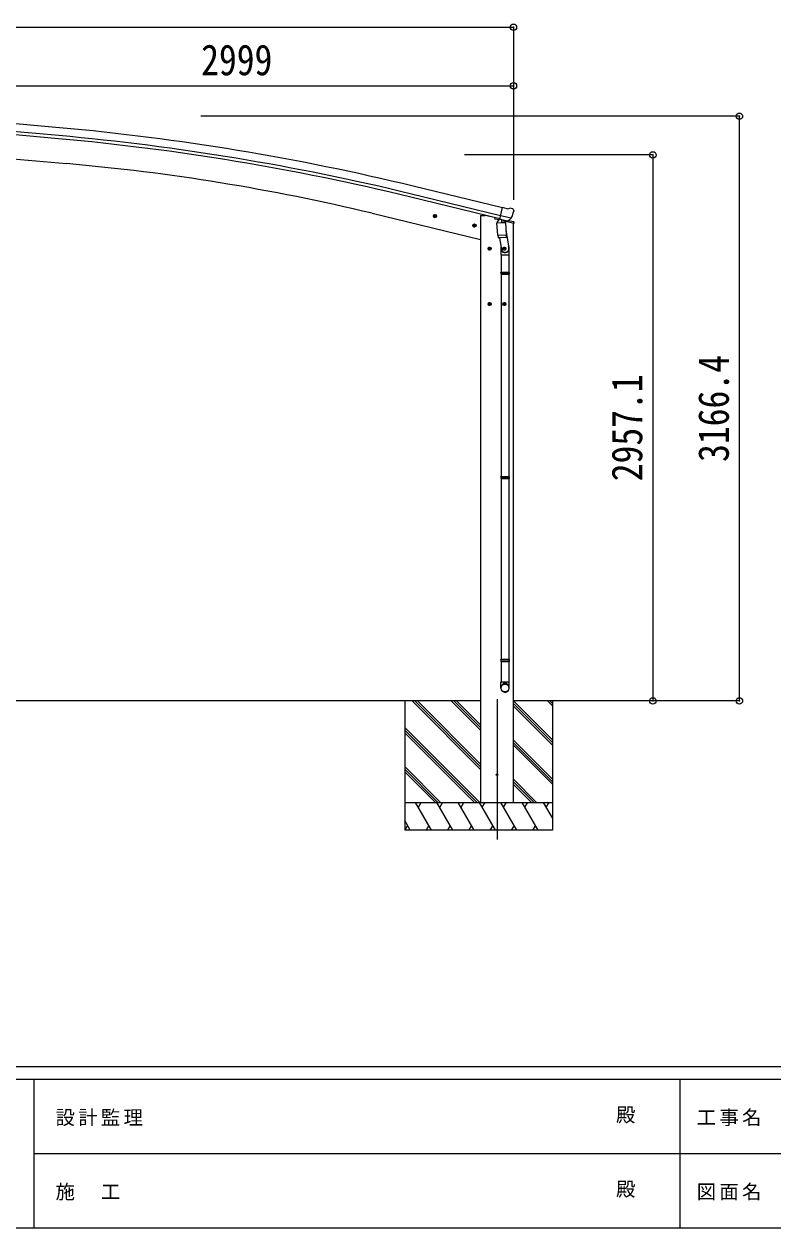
# Model space of a CAD drawing. Units: millimetres at full size. Extents: x -9783 to 33754, y -10064 to 6752.
# Drawn here: x -4022 to 36, y -6828 to -308 of the extents above; entities that cross this region are included whole.
import ezdxf
from ezdxf.enums import TextEntityAlignment as Align

# ---------------------------------------------------------------- set-up
doc = ezdxf.new("R2010")
doc.units = ezdxf.units.MM
doc.header["$LTSCALE"] = 35
doc.header["$PDMODE"] = 32
doc.header["$PDSIZE"] = 35
for name, color, linetype, lineweight in [('0-0_0', 7, 'Continuous', 9), ('0-1_本体', 4, 'Continuous', 9), ('0-2_部品', 7, 'Continuous', 9), ('0-8_PARTS2', 2, 'Continuous', 9), ('0-A_寸法', 6, 'Continuous', 9), ('F-0_240', 7, 'Continuous', 9)]:
    doc.layers.add(name, color=color, linetype=linetype, lineweight=lineweight)
doc.styles.add('ＭＳ ゴシック', font='')
doc.styles.get('ＭＳ ゴシック').set_extended_font_data('MS Gothic')

msp = doc.modelspace()

# ---------------------------------------------------------------- linework, layer by layer
at = {"layer": '0-0_0', "color": 6}
for p, q in [((-145.97, -3973.87), (-145.97, -807.47)), ((-614.98, -1016.77), (-614.98, -3973.87))]:
    msp.add_line(p, q, dxfattribs=at)
at = {"layer": '0-0_0'}
for p, q in [((-1548.2, -3973.87), (-4377.62, -3973.87)), ((-1958.95, -3973.87), (-1958.95, -4673.87)), ((-1548.2, -4344.63), (-1918.97, -3973.87)), ((-1548.2, -4330.49), (-1904.82, -3973.87)), ((-1548.2, -4316.35), (-1890.68, -3973.87)), ((-1548.2, -4132.5), (-1706.83, -3973.87)), ((-1548.2, -4118.36), (-1692.69, -3973.87)), ((-1548.2, -4104.22), (-1678.55, -3973.87)), ((-1158.95, -4185.1), (-1370.2, -3973.85)), ((-784.87, -3973.87), (-1370.2, -3973.87)), ((-1158.95, -4001.25), (-1186.33, -3973.87)), ((-1158.95, -3987.11), (-1172.19, -3973.87)), ((-1158.95, -3973.87), (-1158.95, -4673.87)), ((-1158.95, -4199.24), (-1370.2, -3987.99)), ((-1158.95, -4213.38), (-1370.2, -4002.14)), ((-1552.81, -4523.87), (-1958.95, -4117.73)), ((-1566.95, -4523.87), (-1958.95, -4131.87)), ((-1581.1, -4523.87), (-1958.95, -4146.02)), ((-1158.95, -4397.23), (-1370.2, -4185.98)), ((-1158.95, -4411.37), (-1370.2, -4200.12)), ((-1158.95, -4425.52), (-1370.2, -4214.27)), ((-1764.94, -4523.87), (-1958.95, -4329.86)), ((-1779.09, -4523.87), (-1958.95, -4344.01)), ((-1793.23, -4523.87), (-1958.95, -4358.15)), ((-1244.44, -4523.87), (-1370.2, -4398.11)), ((-1258.59, -4523.87), (-1370.2, -4412.26)), ((-1272.73, -4523.87), (-1370.2, -4426.4)), ((-1958.95, -4523.87), (-1158.95, -4523.87)), ((-1813.57, -4673.87), (-1900.17, -4523.87)), ((-1885.17, -4549.85), (-1870.17, -4523.87)), ((-1698.1, -4673.87), (-1784.7, -4523.87)), ((-1754.7, -4523.87), (-1769.7, -4549.85)), ((-1582.63, -4673.87), (-1669.23, -4523.87)), ((-1654.23, -4549.85), (-1639.23, -4523.87)), ((-1467.16, -4673.87), (-1553.76, -4523.87)), ((-1538.76, -4549.85), (-1523.76, -4523.87)), ((-1351.69, -4673.87), (-1438.29, -4523.87)), ((-1423.29, -4549.85), (-1408.29, -4523.87)), ((-1236.22, -4673.87), (-1322.82, -4523.87)), ((-1307.82, -4549.85), (-1292.82, -4523.87)), ((-1158.95, -4607.7), (-1207.35, -4523.87)), ((-1192.35, -4549.85), (-1177.35, -4523.87)), ((-1929.04, -4673.87), (-1958.95, -4622.06)), ((-1944.04, -4647.89), (-1959.04, -4673.87)), ((-1158.95, -4673.87), (-1958.95, -4673.87)), ((-1828.57, -4647.89), (-1843.57, -4673.87)), ((-1713.1, -4647.89), (-1728.1, -4673.87)), ((-1597.63, -4647.89), (-1612.63, -4673.87)), ((-1482.16, -4647.89), (-1497.16, -4673.87)), ((-1366.69, -4647.89), (-1381.69, -4673.87)), ((-1251.22, -4647.89), (-1266.22, -4673.87))]:
    msp.add_line(p, q, dxfattribs=at)
at = {"layer": '0-1_本体'}
for p, q in [((-3829.2, -869.24), (-4306.53, -826.2)), ((-3834.58, -929), (-4311.76, -885.97)), ((-3833.07, -912.23), (-4310.24, -869.2)), ((-4330.23, -1016.78), (-3792.28, -1063.84)), ((-1439.71, -1345.7), (-1922.79, -1228.4)), ((-1429.67, -1303.72), (-1912.55, -1186.24)), ((-1443.68, -1362.07), (-1926.76, -1244.77)), ((-2136.29, -1332.68), (-1548.2, -1473.87)), ((-1548.2, -1343.87), (-1524.2, -1343.87)), ((-1548.2, -1343.87), (-1548.2, -4523.87)), ((-1472.19, -1356.36), (-1524.2, -1343.87)), ((-1398.17, -1370.61), (-1398.17, -1371.16)), ((-1370.2, -4523.87), (-1370.2, -1387.31))]:
    msp.add_line(p, q, dxfattribs=at)
for centre, radius, start, end in [((-5005.25, -13923.27), 13063.74, 76.35206, 84.85206), ((-5005.25, -13923.27), 13106.9, 76.35206, 84.85206), ((-5005.25, -13923.27), 13046.9, 76.35206, 84.85206), ((-4770.88, -12326.49), 11305.08, 76.52357, 85.03409)]:
    msp.add_arc(centre, radius, start, end, dxfattribs=at)
at = {"layer": '0-2_部品'}
for p, q in [((-1403.27, -1307.99), (-1429.2, -1301.76)), ((-1785.7, -1350.11), (-1805.14, -1345.44)), ((-1802.72, -1346.02), (-1797.55, -1340.58)), ((-1800.59, -1353.22), (-1802.72, -1346.02)), ((-1797.75, -1357.5), (-1793.09, -1338.05)), ((-1797.55, -1340.58), (-1790.25, -1342.33)), ((-1790.25, -1342.33), (-1788.12, -1349.53)), ((-1472.19, -1355.15), (-1472.19, -1358.89)), ((-1449.23, -1368.34), (-1468.36, -1363.75)), ((-1444.93, -1363.4), (-1458.24, -1378.71)), ((-1443.98, -1363.33), (-1444.93, -1363.4)), ((-1440.9, -1365.8), (-1442.43, -1365.43)), ((-1404.2, -1374.61), (-1440.9, -1365.8)), ((-1382.27, -1359.61), (-1439.77, -1345.8)), ((-1434.95, -1367.62), (-1433.93, -1382.23)), ((-1403.27, -1307.99), (-1390.01, -1305.29)), ((-1399.12, -1374.52), (-1382.74, -1360.03)), ((-1375.53, -1308.48), (-1388.71, -1305.31)), ((-1372.43, -1310.73), (-1368.58, -1317.02)), ((-1368.21, -1319.3), (-1368.49, -1320.45)), ((-1571.76, -1401.47), (-1591.21, -1396.8)), ((-1588.78, -1397.38), (-1583.62, -1391.94)), ((-1586.65, -1404.58), (-1588.78, -1397.38)), ((-1583.82, -1408.86), (-1579.15, -1389.41)), ((-1583.62, -1391.94), (-1576.32, -1393.69)), ((-1576.32, -1393.69), (-1574.19, -1400.89)), ((-1459.34, -1385.16), (-1413.65, -1381.97)), ((-1454.67, -1452), (-1459.34, -1385.16)), ((-1458.24, -1378.71), (-1457.8, -1385.06)), ((-1406.74, -1376.62), (-1432.55, -1383.06)), ((-1415.43, -1378.79), (-1415.2, -1382.08)), ((-1413.65, -1381.97), (-1408.98, -1448.81)), ((-1410.71, -1424.04), (-1394.8, -1520.21)), ((-1367.64, -1387.93), (-1410.66, -1377.6)), ((-1401.83, -1375.09), (-1409.35, -1373.28)), ((-1406.03, -1374.84), (-1405.98, -1375.58)), ((-1402.67, -1374.98), (-1404.2, -1374.61)), ((-1396.1, -1371.84), (-1369.94, -1378.12)), ((-1367.64, -1381.04), (-1367.64, -1387.93)), ((-1454.67, -1452), (-1408.98, -1448.81)), ((-1454.66, -1452), (-1453.77, -1464.7)), ((-1409.96, -1463.41), (-1451.66, -1466.33)), ((-1446.23, -1465.95), (-1435.5, -1529.53)), ((-1408.12, -1461.27), (-1408.99, -1448.81)), ((-1408.52, -1462.63), (-1408.52, -1462.63)), ((-1509.2, -1524.11), (-1489.2, -1524.11)), ((-1505.7, -1520.36), (-1499.2, -1516.61)), ((-1499.2, -1534.11), (-1499.2, -1514.11)), ((-1499.2, -1516.61), (-1492.7, -1520.36)), ((-1492.7, -1527.87), (-1499.2, -1531.62)), ((-1492.7, -1520.36), (-1492.7, -1527.87)), ((-1438.65, -1522.72), (-1438.65, -1557.37)), ((-1438.65, -1557.37), (-1392.65, -1557.37)), ((-1436.65, -1557.37), (-1436.65, -1651.37)), ((-1429.2, -1524.11), (-1409.2, -1524.11)), ((-1425.7, -1520.36), (-1419.2, -1516.61)), ((-1419.2, -1534.11), (-1419.2, -1514.11)), ((-1419.2, -1516.61), (-1412.7, -1520.36)), ((-1412.7, -1527.87), (-1419.2, -1531.62)), ((-1412.7, -1520.36), (-1412.7, -1527.87)), ((-1394.65, -1557.37), (-1394.65, -1651.37)), ((-1392.65, -1557.37), (-1392.65, -1523.02)), ((-1438.65, -1653.37), (-1437.65, -1651.37)), ((-1438.65, -1653.37), (-1392.65, -1653.37)), ((-1438.65, -1653.37), (-1438.65, -1661.37)), ((-1438.65, -1661.37), (-1392.65, -1661.37)), ((-1438.65, -1661.37), (-1437.65, -1663.37)), ((-1437.65, -1651.37), (-1393.65, -1651.37)), ((-1437.65, -1663.37), (-1393.65, -1663.37)), ((-1436.65, -1663.37), (-1436.65, -2757.56)), ((-1394.65, -1663.37), (-1394.65, -2757.56)), ((-1392.65, -1653.37), (-1393.65, -1651.37)), ((-1509.2, -1824.11), (-1489.2, -1824.11)), ((-1505.7, -1820.36), (-1499.2, -1816.61)), ((-1499.2, -1834.11), (-1499.2, -1814.11)), ((-1499.2, -1816.61), (-1492.7, -1820.36)), ((-1492.7, -1820.36), (-1492.7, -1827.87)), ((-1429.2, -1824.11), (-1409.2, -1824.11)), ((-1425.7, -1820.36), (-1419.2, -1816.61)), ((-1419.2, -1834.11), (-1419.2, -1814.11)), ((-1419.2, -1816.61), (-1412.7, -1820.36)), ((-1412.7, -1820.36), (-1412.7, -1827.87)), ((-1492.7, -1827.87), (-1499.2, -1831.62)), ((-1412.7, -1827.87), (-1419.2, -1831.62)), ((-1438.65, -2759.56), (-1437.65, -2757.56)), ((-1438.65, -2759.56), (-1392.65, -2759.56)), ((-1438.65, -2759.56), (-1438.65, -2767.56)), ((-1438.65, -2767.56), (-1392.65, -2767.56)), ((-1438.65, -2767.56), (-1437.65, -2769.56)), ((-1437.65, -2757.56), (-1393.65, -2757.56)), ((-1437.65, -2769.56), (-1393.65, -2769.56)), ((-1436.65, -2769.56), (-1436.65, -3747.75)), ((-1394.65, -2769.56), (-1394.65, -3747.75)), ((-1392.65, -2759.56), (-1393.65, -2757.56)), ((-1438.65, -3749.75), (-1437.65, -3747.75)), ((-1438.65, -3749.75), (-1392.65, -3749.75)), ((-1438.65, -3749.75), (-1438.65, -3757.75)), ((-1438.65, -3757.75), (-1392.65, -3757.75)), ((-1438.65, -3757.75), (-1437.65, -3759.75)), ((-1437.65, -3747.75), (-1393.65, -3747.75)), ((-1437.65, -3759.75), (-1393.65, -3759.75)), ((-1436.65, -3759.75), (-1436.65, -3869.75)), ((-1394.65, -3759.75), (-1394.65, -3869.75)), ((-1392.65, -3749.75), (-1393.65, -3747.75)), ((-1438.65, -3903.89), (-1438.65, -3869.75)), ((-1438.65, -3869.75), (-1392.65, -3869.75)), ((-1392.65, -3903.89), (-1392.65, -3869.75))]:
    msp.add_line(p, q, dxfattribs=at)
for points in [[(-1434.63, -1367.21), (-1444.35, -1364.88), (-1429.2, -1301.76)], [(-1788.12, -1349.53), (-1793.29, -1354.97), (-1800.59, -1353.22)], [(-1434.63, -1367.21), (-1434.39, -1367.36), (-1409.63, -1373.31), (-1409.35, -1373.28)], [(-1382, -1359.03), (-1382.58, -1359.88), (-1382.74, -1360.03)], [(-1574.19, -1400.89), (-1579.35, -1406.33), (-1586.65, -1404.58)], [(-1499.2, -1531.62), (-1505.7, -1527.87), (-1505.7, -1520.36)], [(-1419.2, -1531.62), (-1425.7, -1527.87), (-1425.7, -1520.36)], [(-1392.65, -1653.37), (-1392.65, -1661.37), (-1393.65, -1663.37)], [(-1499.2, -1831.62), (-1505.7, -1827.87), (-1505.7, -1820.36)], [(-1419.2, -1831.62), (-1425.7, -1827.87), (-1425.7, -1820.36)], [(-1392.65, -2759.56), (-1392.65, -2767.56), (-1393.65, -2769.56)], [(-1392.65, -3749.75), (-1392.65, -3757.75), (-1393.65, -3759.75)]]:
    msp.add_lwpolyline(points, dxfattribs=at)
for centre, radius in [((-1795.42, -1347.78), 8.5), ((-1795.42, -1347.78), 7.7), ((-1795.42, -1347.78), 6.5), ((-1581.49, -1399.14), 8.5), ((-1581.49, -1399.14), 7.7), ((-1581.49, -1399.14), 6.5), ((-1499.2, -1524.11), 8.5), ((-1499.2, -1524.11), 7.7), ((-1499.2, -1524.11), 6.5), ((-1419.2, -1524.11), 8.5), ((-1419.2, -1524.11), 7.7), ((-1419.2, -1524.11), 6.5), ((-1499.2, -1824.11), 8.5), ((-1499.2, -1824.11), 7.7), ((-1499.2, -1824.11), 6.5), ((-1419.2, -1824.11), 8.5), ((-1419.2, -1824.11), 7.7), ((-1419.2, -1824.11), 6.5)]:
    msp.add_circle(centre, radius, dxfattribs=at)
at = {"layer": '0-2_部品', "color": 4}
msp.add_circle((-1459.2, -4373.87), 4.5, dxfattribs=at)
at = {"layer": '0-2_部品'}
for centre, radius, start, end in [((-1467.19, -1358.89), 5, 180, 256.5), ((-1442.31, -1364.95), 0.5, 221.23754, 256.5), ((-1435.55, -1367.71), 0.604, 7.79405, 79.40158), ((-1389.41, -1308.23), 3, 76.5, 101.5), ((-1565.3, -1273.2), 202.4, 334.90875, 346.5), ((-1376.7, -1313.34), 5, 31.5, 76.5), ((-1432.9, -1382.09), 1.03, 188.03431, 289.96103), ((-1406.98, -1375.65), 1, 284, 4), ((-1405.53, -1374.81), 0.5, 76.5, 184), ((-1402.55, -1374.49), 0.5, 256.5, 291.76246), ((-1370.64, -1381.04), 3, 0, 76.5), ((-1451.8, -1464.33), 2, 190.53157, 274), ((-1410.1, -1461.41), 2, 274, 322.59038), ((-1410.06, -1461.44), 1.95, 322.52234, 4.95983), ((-1422.65, -1523.02), 30, 0, 2.54858)]:
    msp.add_arc(centre, radius, start, end, dxfattribs=at)
for centre, major_axis, ratio, start_param, end_param in [((-1371.13, -1318.59), (1.57, -2.57), 0.99628, 0.7835347, 1.5707963), ((-1401.13, -1372.16), (0.73, -2.92), 0.997631, 5.8041905, 5.8929484), ((-1401.16, -1372.04), (-2.63, 3.16), 0.650902, 2.1145521, 2.1873627), ((-1401.11, -1372.26), (0.73, -2.92), 0.997631, 5.965759, 6.7621801), ((-1415.65, -1522.72), (-23, 0), 0.996195, 6.0000678, 10.0103449), ((-1415.65, -1522.72), (-21, 0), 0.996195, 0.3319459, 3.3482706), ((-1415.65, -3902.14), (23, 0), 0.996195, 6.2831853, 9.424778), ((-1415.65, -3903.89), (23, 0), 0.996195, 6.2831853, 9.424778), ((-1415.65, -3903.89), (0, -23.43), 0.981806, 4.712389, 7.8539816)]:
    msp.add_ellipse(centre, major_axis=major_axis, ratio=ratio, start_param=start_param, end_param=end_param, dxfattribs=at)
msp.add_ellipse((-1415.65, -3903.89), major_axis=(-21, 0), ratio=0.996195, dxfattribs=at)
at = {"layer": '0-8_PARTS2'}
msp.add_line((-1459.2, -3964.66), (-1459.2, -4723.87), dxfattribs=at)
at = {"layer": '0-A_寸法'}
for p, q in [((-7384.17, -325.51), (-1370.2, -325.51)), ((-1370.2, -325.51), (-1370.2, -642.13)), ((-4369.17, -642.13), (-1370.2, -642.13)), ((-1370.2, -642.13), (-1370.2, -1259.32)), ((-145.97, -807.47), (-3063.38, -807.47)), ((-614.98, -1016.77), (-1635.34, -1016.77)), ((-614.98, -3973.87), (-943.81, -3973.87)), ((-145.97, -3973.87), (-614.98, -3973.87))]:
    msp.add_line(p, q, dxfattribs=at)
for p in [(-1370.2, -325.51), (-1370.2, -642.13), (-145.97, -807.47), (-614.98, -1016.77), (-614.98, -3973.87), (-145.97, -3973.87)]:
    msp.add_point(p, dxfattribs=at)
at = {"layer": 'F-0_240', "color": 5}
for p, q in [((-9783.03, -5953.1), (9396.97, -5953.1)), ((-9783.03, -6023.1), (6285.75, -6023.1)), ((-3969.25, -6023.1), (-3969.25, -6828.1)), ((-469.25, -6023.1), (-469.25, -6828.1)), ((-3969.25, -6425.6), (3205.75, -6425.6)), ((-9783.03, -6828.1), (9396.97, -6828.1))]:
    msp.add_line(p, q, dxfattribs=at)

# ---------------------------------------------------------------- texts
at = {"layer": '0-A_寸法', "color": 7, "style": 'ＭＳ ゴシック', "width": 0.85}
msp.add_text('2999', height=166.8, dxfattribs=at).set_placement((-3062.19, -635.13), align=Align.BOTTOM_LEFT)
for s, p in [('3166.4', (-152.97, -2679.42)), ('2957.1', (-621.98, -2784.07))]:
    msp.add_text(s, height=166.8, rotation=90, dxfattribs=at).set_placement(p, align=Align.BOTTOM_LEFT)
at = {"layer": 'F-0_240', "style": 'ＭＳ ゴシック'}
for p in [(-814.24, -6276.85), (-814.24, -6679.35)]:
    msp.add_text('殿', height=76.98, dxfattribs=at).set_placement(p, align=Align.BOTTOM_LEFT)
at = {"layer": 'F-0_240', "char_height": 76.98, "attachment_point": 7, "style": 'ＭＳ ゴシック'}
for s, insert in [('\\T1.17;設計監理', (-3851.04, -6276.85)), ('\\T1.17;工事名', (-376.96, -6276.85)), ('\\T1.17;施\u3000工', (-3851.04, -6679.35)), ('\\T1.17;図面名', (-376.96, -6679.35))]:
    msp.add_mtext(s, dxfattribs=dict(at, insert=insert))

doc.saveas('drawing.dxf')
